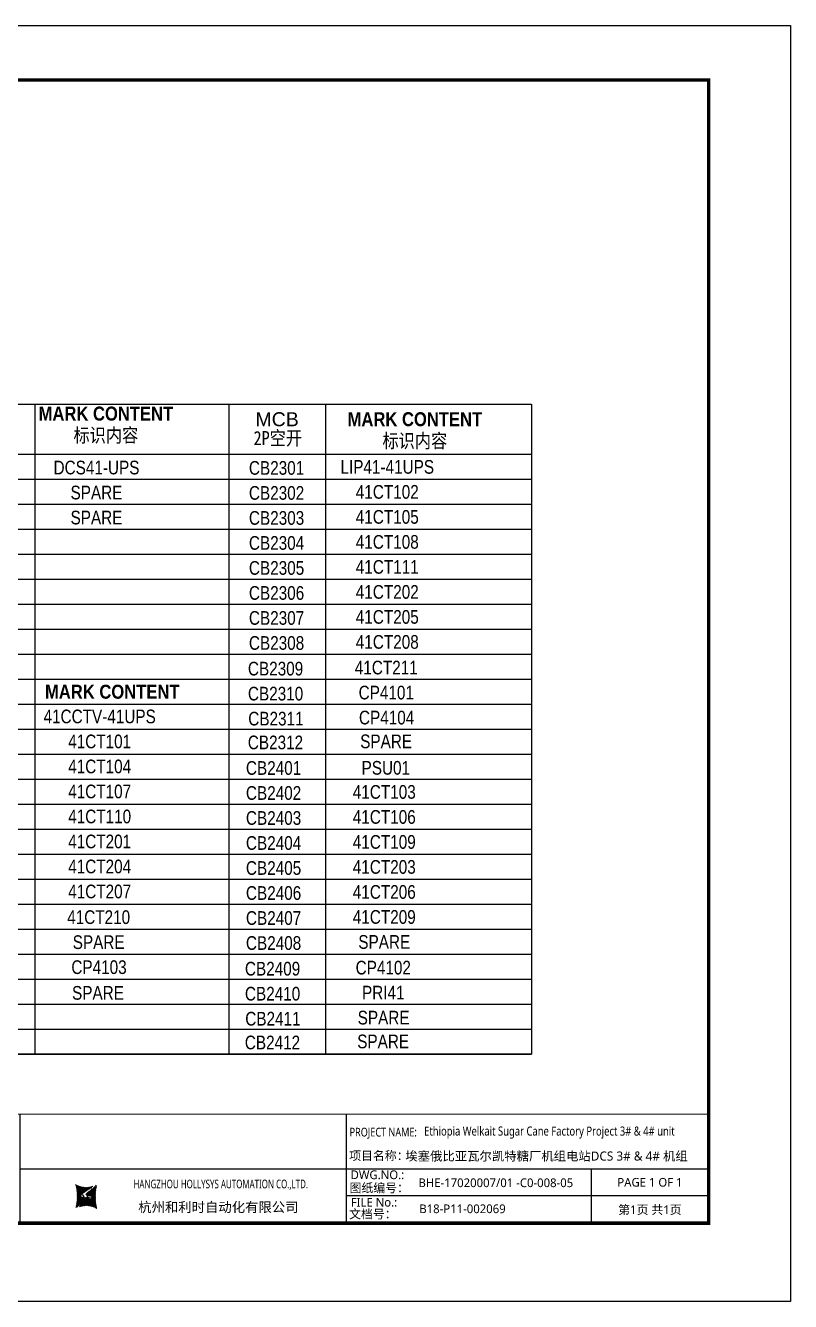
# Model space of a CAD drawing. Extents: x 81437 to 204847, y -54769 to -29444.
# Drawn here: x 122862 to 124971, y -46045 to -42527 of the extents above; entities that cross this region are included whole.
import ezdxf
from ezdxf.enums import TextEntityAlignment as Align
from ezdxf.lldxf.tags import DXFTag

# ---------------------------------------------------------------- set-up
doc = ezdxf.new("R2010")
doc.units = 0
doc.header["$LTSCALE"] = 100
doc.header["$MEASUREMENT"] = 0
for name, color, linetype in [('t', 1, 'Continuous'), ('YLT_GridLine', 7, 'Continuous'), ('YLT_GridText', 7, 'Continuous'), ('标准图框及表格', 7, 'Continuous')]:
    doc.layers.add(name, color=color, linetype=linetype)
doc.layers.add('细实线', color=7, linetype='Continuous', lineweight=20)
doc.styles.add('HZ', font='arial.ttf', dxfattribs={"width": 0.7})
doc.styles.get("Standard").update_dxf_attribs({"font": ''})
doc.styles.add('YLT_Grid', font='', dxfattribs={"width": 0.85})
doc.styles.add('微软雅黑', font='')
doc.styles.get('Standard').set_extended_font_data('SimSun')
doc.styles.get('YLT_Grid').set_extended_font_data('宋体')
doc.styles.get('微软雅黑').set_extended_font_data('Microsoft YaHei')
tags = doc.linetypes.add('CENTER', pattern=[2, 1.25, -0.25, 0.25, -0.25]).pattern_tags.tags
tags[10:11] = [DXFTag(74, 4), DXFTag(75, 0), DXFTag(340, '0'), DXFTag(46, 1.0), DXFTag(50, 0.0), DXFTag(44, 0.0), DXFTag(45, 0.0)]
tags[8:9] = [DXFTag(74, 4), DXFTag(75, 0), DXFTag(340, '0'), DXFTag(46, 1.0), DXFTag(50, 0.0), DXFTag(44, 0.0), DXFTag(45, 0.0)]
tags[6:7] = [DXFTag(74, 4), DXFTag(75, 0), DXFTag(340, '0'), DXFTag(46, 1.0), DXFTag(50, 0.0), DXFTag(44, 0.0), DXFTag(45, 0.0)]
tags[4:5] = [DXFTag(74, 4), DXFTag(75, 0), DXFTag(340, '0'), DXFTag(46, 1.0), DXFTag(50, 0.0), DXFTag(44, 0.0), DXFTag(45, 0.0)]
pattern_1 = [(45, (-6.162819773475348, -58.86246267448996), (-0.736262898216564, 0.7362628982165641), [])]

# ---------------------------------------------------------------- blocks, each defined once
blk = doc.blocks.new('空开标识')
at = {"layer": 'YLT_GridText', "style": 'YLT_Grid', "width": 0.85}
blk.add_attdef('A路1', text='', height=28, dxfattribs=at).set_placement((38.7147169765085, 3.477287093177438), align=Align.CENTER)
blk = doc.blocks.new('空开12')
at = {"layer": 'YLT_GridText', "style": 'YLT_Grid', "width": 0.8}
blk.add_attdef('KA1', text='', height=28, dxfattribs=at).set_placement((31.39270106703043, 0.8407768793404102), align=Align.CENTER)
blk = doc.blocks.new('图框')
at = {"layer": '标准图框及表格'}
h = blk.add_hatch(dxfattribs=at)
h.set_pattern_fill('ANSI31', color=5, scale=8.329863809039892, style=0)
h.set_pattern_definition(pattern_1)
edge = h.paths.add_edge_path()
edge.add_arc((2393.094436262916, -3057.016314091056), 55.18534773488954, 238.1092081981581, 291.6531626184834)
edge.add_line((2413.457117633552, -3108.307481089123), (2382.362679957259, -3129.105284474292))
edge.add_arc((2232.744557938924, -3137.191253253037), 135.3602868968974, 346.3915348661821, 374.2500326978034)
edge.add_line((2364.304773850054, -3169.039594784347), (2391.343418124445, -3146.7148906974))
edge.add_line((2385.17637942767, -3139.143911424919), (2389.981166822123, -3139.761302572286))
edge.add_spline(control_points=[(2391.307199095063, -3146.750097628447), (2392.196661605914, -3145.885543305817), (2393.808172678844, -3144.319160410171), (2393.706362376579, -3140.114756849009), (2391.263680388605, -3139.875266105763), (2389.959101290711, -3139.747359722689)], knot_values=[0, 0, 0, 0, 6.844331067525468, 12.40042740766005, 18.76924275352248, 18.76924275352248, 18.76924275352248, 18.76924275352248], weights=[1, 1, 1, 1, 1, 1], degree=3, periodic=0)
edge.add_spline(control_points=[(2382.352543285211, -3129.127895979397), (2381.626555155563, -3129.73152025812), (2380.315378592357, -3130.821700626719), (2379.381276507607, -3132.24510027398), (2378.964379386169, -3132.880374753903)], knot_values=[0, 0, 0, 0, 5.253673658024614, 9.488438564008057, 9.488438564008057, 9.488438564008057, 9.488438564008057], weights=[1, 1, 1, 1, 1], degree=3, periodic=0)
edge.add_spline(control_points=[(2380.109845815059, -3131.144179531064), (2379.558651433159, -3131.767985770505), (2378.469607692277, -3133.249177120419), (2378.75000888206, -3136.59141356358), (2381.696031569307, -3138.758015293683), (2384.022624161043, -3139.007997601494), (2385.15175362843, -3139.129317677358)], knot_values=[10.66597461496156, 10.66597461496156, 10.66597461496156, 10.66597461496156, 18.97770399508879, 28.89455822145742, 41.119553648298, 52.64692538081317, 52.64692538081317, 52.64692538081317, 52.64692538081317], weights=[1, 1, 1, 1, 1, 1, 1], degree=3, periodic=0)
h = blk.add_hatch(dxfattribs=at)
h.set_pattern_fill('ANSI31', color=3, scale=8.329863809039892, style=0)
h.set_pattern_definition(pattern_1)
edge = h.paths.add_edge_path()
edge.add_line((2396.306912351669, -3134.638821765021), (2401.543221691929, -3135.303048767099))
edge.add_spline(control_points=[(2394.881673431148, -3127.632408877759), (2393.992210920092, -3128.496963200258), (2392.380699847337, -3130.063346096064), (2392.482510149457, -3134.26774965708), (2394.925192137576, -3134.507240400384), (2396.229771235499, -3134.635146783385)], knot_values=[0, 0, 0, 0, 6.844331067526932, 12.40042740766158, 18.76924275352342, 18.76924275352342, 18.76924275352342, 18.76924275352342], weights=[1, 1, 1, 1, 1, 1], degree=3, periodic=0)
edge.add_line((2421.884098676157, -3105.342911721815), (2394.845454401773, -3127.667615808762))
edge.add_spline(control_points=[(2406.462349776273, -3142.781070641064), (2406.85282482484, -3142.285248106444), (2407.700959278394, -3140.915136680455), (2407.438863643569, -3137.791092942495), (2404.4928409567, -3135.624491212552), (2402.166248364556, -3135.374508904741), (2401.037118897577, -3135.253188828716)], knot_values=[12.65408913243743, 12.65408913243743, 12.65408913243743, 12.65408913243743, 18.97770399508879, 28.89455822145742, 41.119553648298, 52.64692538081317, 52.64692538081317, 52.64692538081317, 52.64692538081317], weights=[1, 1, 1, 1, 1, 1, 1], degree=3, periodic=0)
edge.add_line((2405.463463917236, -3143.838156073773), (2406.618423075823, -3142.594514654259))
edge.add_line((2403.858524028219, -3145.261600863971), (2405.463463917236, -3143.838156073904))
edge.add_line((2372.73175489228, -3166.075025417009), (2403.826192568573, -3145.277222031841))
edge.add_arc((2393.094436262916, -3217.366192415033), 55.18534773488965, 58.10920819815809, 111.6531626184834)
edge.add_arc((2553.444314586908, -3137.191253253037), 135.360286896897, 166.3915348661823, 194.2500326978024)
at = {"color": 7}
for p, q in [((2209.47921527367, -2910.443887418679), (2209.47921527367, -3210.443887418679)), ((3109.47921527367, -2910.443887418679), (3109.47921527367, -3210.443887418679)), ((-6.162819773475348, -2970.443887418679), (1333.995352829523, -2970.443887418679)), ((-6.162819773475348, -3090.443887418679), (1333.995352829523, -3090.443887418679)), ((2209.47921527367, -3060.443887418679), (3109.47921527367, -3060.443887418679)), ((3109.47921527367, -3060.443887418679), (4109.47921527367, -3060.443887418679)), ((3785.62275226965, -3060.443887418679), (3785.62275226965, -3210.443887418679)), ((4109.47921527367, -3135.443887418679), (3109.47921527367, -3135.443887418679))]:
    blk.add_line(p, q, dxfattribs=at)
at = {"color": 7, "const_width": 3}
blk.add_lwpolyline([(4109.47921527367, -2910.443887418679), (-6.162819773475348, -2910.443887418679)], dxfattribs=at)
at = {"layer": 't', "color": 7}
for p, q in [((25.78656344305637, -2963.855076038152), (53.73638948711596, -2917.984787991318)), ((81.68621553114644, -2963.855076038152), (53.73638948711596, -2917.984787991318)), ((25.78656344305637, -2963.855076038152), (81.68621553114644, -2963.855076038152)), ((25.78656344305637, -3051.839702165522), (53.73638948711596, -3005.969414118631)), ((81.68621553114644, -3051.839702165522), (53.73638948711596, -3005.969414118631)), ((25.78656344305637, -3051.839702165522), (81.68621553114644, -3051.839702165522))]:
    blk.add_line(p, q, dxfattribs=at)
at = {"layer": 't', "color": 7, "const_width": 9.61519705431492}
blk.add_lwpolyline([(4109.47921527367, -3210.443887418679), (4109.47921527367, -58.86246267448996), (-6.162819773475348, -58.86246267448996), (-6.162819773475348, -3210.443887418679)], close=True, dxfattribs=at)
at = {"layer": 't', "color": 7, "const_width": 2.40379926357873}
for points in [[(112.6024995874977, -2911.645787050457), (112.6024995874977, -3210.443887418679)], [(292.8874443558816, -2911.645787050457), (292.8874443558816, -3210.443887418679)], [(598.2254953145239, -2911.645787050457), (598.2254953145239, -3215.27550872017)], [(785.8254793036103, -2911.645787050457), (785.8254793036103, -3215.27550872017)], [(973.4254632926677, -2911.645787050457), (973.4254632926677, -3215.27550872017)], [(1153.71040806111, -2911.645787050457), (1153.71040806111, -3215.27550872017)], [(1333.995352829523, -2911.645787050457), (1333.995352829523, -3215.27550872017)]]:
    blk.add_lwpolyline(points, dxfattribs=at)
at = {"color": 7, "linetype": 'CENTER', "style": '微软雅黑'}
for s, height, p in [('项目名称：', 24, (3118.237888517288, -3036.94681899895)), ('图纸编号：', 24, (3119.058468482224, -3125.527001057468)), ('杭州和利时自动化有限公司', 27, (2536.38633266712, -3179.976961063531)), ('文档号：', 24, (3117.869572934458, -3197.591179766443))]:
    blk.add_text(s, height=height, dxfattribs=at).set_placement(p)
at = {"color": 7, "style": '微软雅黑', "flags": 8}
for tag, p, height in [('DWG.NAME:', (1375.473639447489, -2969.2419877869), 25), ('DWG.NO.:', (3122.023352488108, -3089.264933317976), 24), ('图纸编号', (3309.199899152482, -3111.267140832559), 24), ('FILENO.:', (3122.509725826509, -3164.966587124836), 24), ('文档号', (3311.563545755656, -3182.994948628203), 24)]:
    blk.add_attdef(tag, p, '', height=height, dxfattribs=at)
at = {"color": 7, "style": '微软雅黑', "width": 0.8, "flags": 8}
for tag, p, height in [('PROJECTNAME:', (3119.317365890063, -2971.670387076527), 24), ('PROJECT_NAME', (3324.743137664682, -2969.191656158461), 25)]:
    blk.add_attdef(tag, p, '', height=height, dxfattribs=at)
at = {"color": 7, "style": '微软雅黑', "flags": 8}
for tag, p in [('图纸名称:', (1371.649552043295, -3024.785799731683)), ('项目名称', (3272.897224152879, -3045.626842364768))]:
    blk.add_attdef(tag, text='', height=25, dxfattribs=at).set_placement(p, align=Align.BOTTOM_LEFT)
at = {"color": 7, "flags": 8}
blk.add_attdef('A', text='', height=23, dxfattribs=at).set_placement((53.73638948711596, -3033.744016823508), align=Align.MIDDLE)
at = {"color": 7, "style": '微软雅黑', "flags": 8}
for tag, height, p in [('设计时间', 23, (207.7030023673433, -3033.744016823508)), ('刘仁', 23, (692.0254873090671, -3061.050838701933)), ('王姝芬', 23, (879.6254712981536, -3061.050838701933)), ('侯方', 23, (1063.567935676903, -3061.050838701933)), ('李丹丹', 23, (1243.852880445316, -3061.050838701933)), ('PAGEXOFX', 24, (3947.55098377166, -3097.943887418679)), ('REV.', 24, (53.21983990701119, -3121.911417548025)), ('DATE', 24, (202.7449719716897, -3121.911417548025)), ('DESCRIPTION', 24, (445.5564698352027, -3121.911417548025)), ('PREPARED', 24, (692.0254873090671, -3121.911417548025)), ('CHECKED', 24, (879.625471298139, -3121.911417548025)), ('SIGNED', 24, (1063.567935676889, -3121.911417548025)), ('APPROVED', 24, (1243.852880445316, -3121.911417548025)), ('图纸名称', 30, (1771.737284051596, -3153.557526718527)), ('第几页共几页', 24, (3947.55098377166, -3172.943887418679))]:
    blk.add_attdef(tag, text='', height=height, dxfattribs=at).set_placement(p, align=Align.MIDDLE)
for tag, height, width, p in [('RENLIU', 24, 0.7, (692.0254873090671, -3009.243060483925)), ('SHUFENWANG', 24, 0.7, (879.6254712981536, -3009.243060483925)), ('FANGHOU', 24, 0.7, (1063.567935676903, -3009.243060483925)), ('DANDANLI', 24, 0.7, (1243.852880445316, -3009.243060483925)), ('#10STATIONONTROLCABINETCOVER', 30, 0.6, (1771.737284051596, -3076.044837234568)), ('HANGZHOUHOLLYSYSAUTOMATIONCO.,LTD.', 24, 0.7, (2763.919484516009, -3104.577265918681))]:
    blk.add_attdef(tag, text='', height=height, dxfattribs=dict(at, width=width)).set_placement(p, align=Align.MIDDLE)
at = {"layer": 't', "color": 7, "style": '微软雅黑'}
for s, p in [('版次', (53.73638948711596, -3176.462903945333)), ('日  期', (198.0371495971121, -3176.462903945333)), ('描  述', (438.3267756979694, -3176.462903945333)), ('设  计', (695.3342144116759, -3176.462903945333)), ('审  核', (879.4319590690502, -3176.462903945333)), ('会  签', (1058.860113302311, -3176.462903945333)), ('审  批', (1239.145058070724, -3176.462903945333))]:
    blk.add_text(s, height=25, dxfattribs=at).set_placement(p, align=Align.MIDDLE_CENTER)
at = {"layer": '标准图框及表格', "color": 5, "style": 'HZ'}
for s, p in [('pgqh', (2367.722055843864, -3118.539690870716)), ('hollilas', (2367.889081852576, -3144.830947292762))]:
    blk.add_text(s, height=5.205656721233694, dxfattribs=at).set_placement(p)
at = {"layer": '标准图框及表格', "color": 3, "style": 'HZ'}
for s, height, p in [('auto', 8.676094535389492, (2394.744307490306, -3133.062499086471)), ('hollysys', 4.338047267694746, (2396.375285240625, -3158.593924068552))]:
    blk.add_text(s, height=height, dxfattribs=at).set_placement(p)

msp = doc.modelspace()

# ---------------------------------------------------------------- linework, layer by layer
at = {"color": 1}
msp.add_lwpolyline([(120471.7550811218, -42526.98409753051), (124971.2801653849, -42526.98409753051), (124971.2801653849, -46044.61523492285), (120471.7550811218, -46044.61523492285)], close=True, dxfattribs=at)
at = {"layer": 'YLT_GridLine', "color": 7, "lineweight": 25}
for p, q in [((122887.2960264268, -43570.63065708816), (122887.3310553636, -45362.97719630756)), ((123421.8662923288, -43570.72548258182), (123421.8827625598, -45363.00273535556)), ((123688.984612522, -43570.73536731213), (123689.0196401611, -45363.01549823976)), ((121005.9452280663, -43708.68615281866), (124256.8799349297, -43708.63238865812)), ((121005.9463648024, -43777.4206921295), (124256.8799349297, -43777.56614865811)), ((121005.9475048332, -43846.35445211063), (124256.8799349297, -43846.49990865809)), ((121005.9486481587, -43915.48743276206), (124256.8799349297, -43915.43366865808)), ((121005.9497881895, -43984.4211927432), (124256.8799349297, -43984.36742865806)), ((121005.9509282203, -44053.35495272433), (124256.8799349297, -44053.30118865806)), ((121005.9520649564, -44122.08949203518), (124256.8799349297, -44122.23494865805)), ((121005.9532082819, -44191.2224726866), (124256.8799349297, -44191.16870865804)), ((121005.954345018, -44259.95701199745), (124256.8799349297, -44260.10246865803)), ((121005.9554883436, -44329.08999264888), (124256.8799349297, -44329.03622865802)), ((121005.9566283744, -44398.02375263001), (124256.8799349297, -44397.96998865801)), ((121005.9577651105, -44466.75829194085), (124256.8799349297, -44466.903748658)), ((121005.958908436, -44535.89127259229), (124256.8799349297, -44535.83750865799)), ((121005.9600484668, -44604.82503257342), (124256.8799349297, -44604.77126865798)), ((121005.9611884976, -44673.75879255455), (124256.8799349297, -44673.70502865796)), ((121005.9623285285, -44742.6925525357), (124256.8799349297, -44742.63878865796)), ((121005.9634685593, -44811.62631251683), (124256.8799349297, -44811.57254865795)), ((121005.9646085901, -44880.56007249796), (124256.8799349297, -44880.50630865793)), ((121005.9657486209, -44949.4938324791), (124256.8799349297, -44949.44006865792)), ((121005.9668886517, -45018.42759246024), (124256.8799349297, -45018.37382865792)), ((121005.9680286825, -45087.36135070834), (124256.8529887554, -45087.30758737051)), ((121159.2852207158, -45087.15959620175), (124256.8799349297, -45087.3075886579)), ((121005.9691687133, -45156.29510895644), (124256.826042581, -45156.24134608311)), ((121159.2582745414, -45156.09335491435), (124256.8529887554, -45156.2413473705)), ((121005.9703054493, -45225.02964653425), (124256.7990964067, -45225.17510479571)), ((121159.231328367, -45225.02711362695), (124256.826042581, -45225.1751060831)), ((121005.9714487749, -45294.16262718569), (124256.7990964067, -45294.1088647957)), ((121159.1774360183, -45293.96087105216), (124256.7721502323, -45294.10886350831)), ((121159.1774360183, -45362.89463105215), (124256.7721502323, -45363.0426235083))]:
    msp.add_line(p, q, dxfattribs=at)
msp.add_lwpolyline([(121005.9429446764, -43570.61738421489), (124256.8799349297, -43570.76537667104), (124256.8667612548, -45363.04262802849), (121005.9725854691, -45362.89463761787)], close=True, dxfattribs=at)

# ---------------------------------------------------------------- block references
at = {"color": 1}
ref = msp.add_blockref('图框', (120636.0739392063, -42618.09334372001), dxfattribs=at)
ref.add_attrib('PROJECTNAME:', 'PROJECT NAME:', (123755.3913050964, -45589.76373079654), dxfattribs={"color": 7, "height": 24, "style": '微软雅黑', "width": 0.8000000000000002})
ref.add_attrib('FILENO.:', 'FILE No.:', (123758.5836650328, -45783.05993084485), dxfattribs={"color": 7, "height": 24, "style": '微软雅黑'})
ref.add_attrib('DWG.NO.:', 'DWG.NO.:', (123758.0972916944, -45707.35827703799), dxfattribs={"color": 7, "height": 24, "style": '微软雅黑'})
ref.add_attrib('PAGEXOFX', 'PAGE 1 OF 1', dxfattribs={"color": 7, "height": 24, "style": '微软雅黑', "flags": 8}).set_placement((124583.624922978, -45716.0372311387), align=Align.MIDDLE)
ref.add_attrib('PROJECT_NAME', 'Ethiopia Welkait Sugar Cane Factory Project 3# & 4# unit', (123960.817076871, -45587.28499987847), dxfattribs={"color": 7, "height": 25, "style": '微软雅黑', "width": 0.8})
ref.add_attrib('项目名称', '埃塞俄比亚瓦尔凯特糖厂机组电站DCS 3# & 4# 机组', dxfattribs={"color": 7, "height": 25, "style": '微软雅黑'}).set_placement((123908.9711633592, -45663.72018608479), align=Align.BOTTOM_LEFT)
ref.add_attrib('HANGZHOUHOLLYSYSAUTOMATIONCO.,LTD.', 'HANGZHOU HOLLYSYS AUTOMATION CO.,LTD.', dxfattribs={"color": 7, "height": 24, "style": '微软雅黑', "width": 0.6999999999999998}).set_placement((123399.9934237223, -45722.6706096387), align=Align.MIDDLE)
ref.add_attrib('图纸名称:', '图纸名称:', dxfattribs={"color": 7, "height": 25, "style": '微软雅黑', "flags": 8}).set_placement((122007.7234912496, -45642.8791434517), align=Align.BOTTOM_LEFT)
ref.add_attrib('#10STATIONONTROLCABINETCOVER', '3# & 4#  BOILER POWER DISTRIBUTION 2 CABINET EQUIPMENT LABEL', dxfattribs={"color": 7, "height": 30, "style": '微软雅黑', "width": 0.6, "flags": 8}).set_placement((122407.8112232579, -45694.13818095459), align=Align.MIDDLE)
ref.add_attrib('DWG.NAME:', 'DWG.NAME:', (122011.5475786538, -45587.33533150692), dxfattribs={"color": 7, "height": 25, "style": '微软雅黑', "flags": 8})
ref.add_attrib('DANDANLI', 'Xiaolei Wang', dxfattribs={"color": 7, "height": 24, "style": '微软雅黑', "width": 0.6999999999999998, "flags": 8}).set_placement((121879.9268196516, -45627.33640420394), align=Align.MIDDLE)
ref.add_attrib('FANGHOU', 'Jie  Zhang', dxfattribs={"color": 7, "height": 24, "style": '微软雅黑', "width": 0.6999999999999998, "flags": 8}).set_placement((121699.6418748832, -45627.33640420394), align=Align.MIDDLE)
ref.add_attrib('SHUFENWANG', 'De LIU', dxfattribs={"color": 7, "height": 24, "style": '微软雅黑', "width": 0.6999999999999998, "flags": 8}).set_placement((121515.6994105045, -45627.33640420394), align=Align.MIDDLE)
ref.add_attrib('RENLIU', 'Aihua YUAN', dxfattribs={"color": 7, "height": 24, "style": '微软雅黑', "width": 0.6999999999999998, "flags": 8}).set_placement((121328.0994265154, -45627.33640420394), align=Align.MIDDLE)
ref.add_attrib('APPROVED', 'APPROVED', dxfattribs={"color": 7, "height": 24, "style": '微软雅黑'}).set_placement((121879.9268196516, -45740.00476126804), align=Align.MIDDLE)
ref.add_attrib('SIGNED', 'SIGNED', dxfattribs={"color": 7, "height": 24, "style": '微软雅黑'}).set_placement((121699.6418748832, -45740.00476126804), align=Align.MIDDLE)
ref.add_attrib('CHECKED', 'CHECKED', dxfattribs={"color": 7, "height": 24, "style": '微软雅黑'}).set_placement((121515.6994105045, -45740.00476126804), align=Align.MIDDLE)
ref.add_attrib('PREPARED', 'PREPARED', dxfattribs={"color": 7, "height": 24, "style": '微软雅黑'}).set_placement((121328.0994265154, -45740.00476126804), align=Align.MIDDLE)
ref.add_attrib('DESCRIPTION', 'DESCRIPTION', dxfattribs={"color": 7, "height": 24, "style": '微软雅黑'}).set_placement((121081.6304090415, -45740.00476126804), align=Align.MIDDLE)
ref.add_attrib('DATE', 'DATE', dxfattribs={"color": 7, "height": 24, "style": '微软雅黑', "flags": 8}).set_placement((120838.818911178, -45740.00476126804), align=Align.MIDDLE)
ref.add_attrib('REV.', 'REV.', dxfattribs={"color": 7, "height": 24, "style": '微软雅黑', "flags": 8}).set_placement((120689.2937791134, -45740.00476126804), align=Align.MIDDLE)
ref.add_attrib('A', 'B', dxfattribs={"color": 7, "height": 23, "flags": 8}).set_placement((120689.8103286934, -45651.83736054353), align=Align.MIDDLE)
ref.add_attrib('设计时间', '18.05.28', dxfattribs={"color": 7, "height": 23, "style": '微软雅黑', "flags": 8}).set_placement((120843.7769415737, -45651.83736054353), align=Align.MIDDLE)
ref.add_attrib('李丹丹', '王晓磊', dxfattribs={"color": 7, "height": 23, "style": '微软雅黑', "flags": 8}).set_placement((121879.9268196516, -45679.14418242195), align=Align.MIDDLE)
ref.add_attrib('侯方', '张洁', dxfattribs={"color": 7, "height": 23, "style": '微软雅黑', "flags": 8}).set_placement((121699.6418748832, -45679.14418242195), align=Align.MIDDLE)
ref.add_attrib('王姝芬', '刘  德', dxfattribs={"color": 7, "height": 23, "style": '微软雅黑', "flags": 8}).set_placement((121515.6994105045, -45679.14418242195), align=Align.MIDDLE)
ref.add_attrib('刘仁', '苑爱花', dxfattribs={"color": 7, "height": 23, "style": '微软雅黑', "flags": 8}).set_placement((121328.0994265154, -45679.14418242195), align=Align.MIDDLE)
ref.add_attrib('图纸名称', '3# & 4# 锅炉电源柜2设备标识', dxfattribs={"color": 7, "height": 30, "style": '微软雅黑', "flags": 8}).set_placement((122407.8112232579, -45771.65087043854), align=Align.MIDDLE)
ref.add_attrib('文档号', 'B18-P11-002069', (123947.637484962, -45801.08829234822), dxfattribs={"color": 7, "height": 24, "style": '微软雅黑', "flags": 8})
ref.add_attrib('图纸编号', 'BHE-17020007/01 -C0-008-05', (123945.2738383588, -45729.36048455258), dxfattribs={"color": 7, "height": 24, "style": '微软雅黑', "flags": 8})
ref.add_attrib('第几页共几页', '第1页 共1页', dxfattribs={"color": 7, "height": 24, "style": '微软雅黑', "flags": 8}).set_placement((124583.624922978, -45791.0372311387), align=Align.MIDDLE)
at = {"layer": '细实线'}
ref = msp.add_blockref('空开标识', (123005.0890926187, -43769.1097657084), dxfattribs=dict(at, xscale=1.348704000001308, yscale=1.348703999999834, zscale=1.348704))
ref.add_attrib('A路1', 'DCS41-UPS', dxfattribs={"layer": 'YLT_GridText', "height": 37.763712, "style": 'HZ', "width": 0.8}).set_placement((123057.3037862638, -43764.41993469669), align=Align.CENTER)
ref = msp.add_blockref('空开12', (123511.6030437247, -43766.66392919018), dxfattribs=dict(at, xscale=1.348704000001308, yscale=1.348703999999834, zscale=1.348704))
ref.add_attrib('KA1', 'CB2301', dxfattribs={"layer": 'YLT_GridText', "height": 37.763712, "style": 'HZ', "width": 0.8}).set_placement((123553.9425052246, -43765.52997004991), align=Align.CENTER)
ref = msp.add_blockref('空开标识', (123807.0178547301, -43767.30347988875), dxfattribs=dict(at, xscale=1.348704000001308, yscale=1.348703999999834, zscale=1.348704))
ref.add_attrib('A路1', 'LIP41-41UPS', dxfattribs={"layer": 'YLT_GridText', "height": 37.763712, "style": 'HZ', "width": 0.8}).set_placement((123859.2325483752, -43762.61364887704), align=Align.CENTER)
ref = msp.add_blockref('空开标识', (123807.0178547301, -43836.23723988875), dxfattribs=dict(at, xscale=1.348704000001308, yscale=1.348703999999834, zscale=1.348704))
ref.add_attrib('A路1', '41CT102', dxfattribs={"layer": 'YLT_GridText', "height": 37.763712, "style": 'HZ', "width": 0.8}).set_placement((123859.2325483752, -43831.54740887703), align=Align.CENTER)
ref = msp.add_blockref('空开标识', (123005.0890926187, -43838.0435257084), dxfattribs=dict(at, xscale=1.348704000001308, yscale=1.348703999999834, zscale=1.348704))
ref.add_attrib('A路1', 'SPARE', dxfattribs={"layer": 'YLT_GridText', "height": 37.763712, "style": 'HZ', "width": 0.8}).set_placement((123057.3037862638, -43833.35369469668), align=Align.CENTER)
ref = msp.add_blockref('空开12', (123511.6030437247, -43835.59768919017), dxfattribs=dict(at, xscale=1.348704000001308, yscale=1.348703999999834, zscale=1.348704))
ref.add_attrib('KA1', 'CB2302', dxfattribs={"layer": 'YLT_GridText', "height": 37.763712, "style": 'HZ', "width": 0.8}).set_placement((123553.9425052246, -43834.4637300499), align=Align.CENTER)
ref = msp.add_blockref('空开标识', (123005.0890926187, -43906.97728570839), dxfattribs=dict(at, xscale=1.348704000001308, yscale=1.348703999999834, zscale=1.348704))
ref.add_attrib('A路1', 'SPARE', dxfattribs={"layer": 'YLT_GridText', "height": 37.763712, "style": 'HZ', "width": 0.8}).set_placement((123057.3037862638, -43902.28745469668), align=Align.CENTER)
ref = msp.add_blockref('空开标识', (123807.0178547301, -43905.17099988874), dxfattribs=dict(at, xscale=1.348704000001308, yscale=1.348703999999834, zscale=1.348704))
ref.add_attrib('A路1', '41CT105', dxfattribs={"layer": 'YLT_GridText', "height": 37.763712, "style": 'HZ', "width": 0.8}).set_placement((123859.2325483752, -43900.48116887703), align=Align.CENTER)
ref = msp.add_blockref('空开12', (123511.6030437247, -43904.53144919017), dxfattribs=dict(at, xscale=1.348704000001308, yscale=1.348703999999834, zscale=1.348704))
ref.add_attrib('KA1', 'CB2303', dxfattribs={"layer": 'YLT_GridText', "height": 37.763712, "style": 'HZ', "width": 0.8}).set_placement((123553.9425052246, -43903.39749004989), align=Align.CENTER)
ref = msp.add_blockref('空开12', (123511.6030437247, -43973.46520919016), dxfattribs=dict(at, xscale=1.348704000001308, yscale=1.348703999999834, zscale=1.348704))
ref.add_attrib('KA1', 'CB2304', dxfattribs={"layer": 'YLT_GridText', "height": 37.763712, "style": 'HZ', "width": 0.8}).set_placement((123553.9425052246, -43972.33125004989), align=Align.CENTER)
ref = msp.add_blockref('空开标识', (123807.0178547301, -43974.10475988874), dxfattribs=dict(at, xscale=1.348704000001308, yscale=1.348703999999834, zscale=1.348704))
ref.add_attrib('A路1', '41CT108', dxfattribs={"layer": 'YLT_GridText', "height": 37.763712, "style": 'HZ', "width": 0.8}).set_placement((123859.2325483752, -43969.41492887701), align=Align.CENTER)
ref = msp.add_blockref('空开12', (123511.6030437247, -44042.39896919015), dxfattribs=dict(at, xscale=1.348704000001308, yscale=1.348703999999834, zscale=1.348704))
ref.add_attrib('KA1', 'CB2305', dxfattribs={"layer": 'YLT_GridText', "height": 37.763712, "style": 'HZ', "width": 0.8}).set_placement((123553.9425052246, -44041.26501004988), align=Align.CENTER)
ref = msp.add_blockref('空开标识', (123807.0178547301, -44043.03851988872), dxfattribs=dict(at, xscale=1.348704000001308, yscale=1.348703999999834, zscale=1.348704))
ref.add_attrib('A路1', '41CT111', dxfattribs={"layer": 'YLT_GridText', "height": 37.763712, "style": 'HZ', "width": 0.8}).set_placement((123859.2325483752, -44038.34868887701), align=Align.CENTER)
ref = msp.add_blockref('空开12', (123511.6030437247, -44111.33272919014), dxfattribs=dict(at, xscale=1.348704000001308, yscale=1.348703999999834, zscale=1.348704))
ref.add_attrib('KA1', 'CB2306', dxfattribs={"layer": 'YLT_GridText', "height": 37.763712, "style": 'HZ', "width": 0.8}).set_placement((123553.9425052246, -44110.19877004987), align=Align.CENTER)
ref = msp.add_blockref('空开标识', (123807.0178547301, -44111.97227988872), dxfattribs=dict(at, xscale=1.348704000001308, yscale=1.348703999999834, zscale=1.348704))
ref.add_attrib('A路1', '41CT202', dxfattribs={"layer": 'YLT_GridText', "height": 37.763712, "style": 'HZ', "width": 0.8}).set_placement((123859.2325483752, -44107.282448877), align=Align.CENTER)
ref = msp.add_blockref('空开12', (123511.6030437247, -44180.26648919014), dxfattribs=dict(at, xscale=1.348704000001308, yscale=1.348703999999834, zscale=1.348704))
ref.add_attrib('KA1', 'CB2307', dxfattribs={"layer": 'YLT_GridText', "height": 37.763712, "style": 'HZ', "width": 0.8}).set_placement((123553.9425052246, -44179.13253004986), align=Align.CENTER)
ref = msp.add_blockref('空开标识', (123807.0178547301, -44180.90603988871), dxfattribs=dict(at, xscale=1.348704000001308, yscale=1.348703999999834, zscale=1.348704))
ref.add_attrib('A路1', '41CT205', dxfattribs={"layer": 'YLT_GridText', "height": 37.763712, "style": 'HZ', "width": 0.8}).set_placement((123859.2325483752, -44176.216208877), align=Align.CENTER)
ref = msp.add_blockref('空开12', (123511.6030437247, -44249.20024919012), dxfattribs=dict(at, xscale=1.348704000001308, yscale=1.348703999999834, zscale=1.348704))
ref.add_attrib('KA1', 'CB2308', dxfattribs={"layer": 'YLT_GridText', "height": 37.763712, "style": 'HZ', "width": 0.8}).set_placement((123553.9425052246, -44248.06629004986), align=Align.CENTER)
ref = msp.add_blockref('空开标识', (123807.0178547301, -44249.83979988869), dxfattribs=dict(at, xscale=1.348704000001308, yscale=1.348703999999834, zscale=1.348704))
ref.add_attrib('A路1', '41CT208', dxfattribs={"layer": 'YLT_GridText', "height": 37.763712, "style": 'HZ', "width": 0.8}).set_placement((123859.2325483752, -44245.14996887698), align=Align.CENTER)
ref = msp.add_blockref('空开12', (123508.8475449494, -44319.97637224941), dxfattribs=dict(at, xscale=1.348704000001308, yscale=1.348703999999834, zscale=1.348704))
ref.add_attrib('KA1', 'CB2309', dxfattribs={"layer": 'YLT_GridText', "height": 37.763712, "style": 'HZ', "width": 0.8}).set_placement((123551.1870064493, -44318.84241310913), align=Align.CENTER)
ref = msp.add_blockref('空开标识', (123804.2623559548, -44320.61592294798), dxfattribs=dict(at, xscale=1.348704000001308, yscale=1.348703999999834, zscale=1.348704))
ref.add_attrib('A路1', '41CT211', dxfattribs={"layer": 'YLT_GridText', "height": 37.763712, "style": 'HZ', "width": 0.8}).set_placement((123856.4770495999, -44315.92609193627), align=Align.CENTER)
ref = msp.add_blockref('空开12', (123508.8475449494, -44388.9101322494), dxfattribs=dict(at, xscale=1.348704000001308, yscale=1.348703999999834, zscale=1.348704))
ref.add_attrib('KA1', 'CB2310', dxfattribs={"layer": 'YLT_GridText', "height": 37.763712, "style": 'HZ', "width": 0.8}).set_placement((123551.1870064493, -44387.77617310913), align=Align.CENTER)
ref = msp.add_blockref('空开标识', (123804.2623559548, -44389.54968294797), dxfattribs=dict(at, xscale=1.348704000001308, yscale=1.348703999999834, zscale=1.348704))
ref.add_attrib('A路1', 'CP4101', dxfattribs={"layer": 'YLT_GridText', "height": 37.763712, "style": 'HZ', "width": 0.8}).set_placement((123856.4770495999, -44384.85985193626), align=Align.CENTER)
ref = msp.add_blockref('空开标识', (123013.849911361, -44455.33753503505), dxfattribs=dict(at, xscale=1.348704000001308, yscale=1.348703999999834, zscale=1.348704))
ref.add_attrib('A路1', '41CCTV-41UPS', dxfattribs={"layer": 'YLT_GridText', "height": 37.763712, "style": 'HZ', "width": 0.8}).set_placement((123066.064605006, -44450.64770402334), align=Align.CENTER)
ref = msp.add_blockref('空开12', (123509.7943245096, -44457.84404057518), dxfattribs=dict(at, xscale=1.348704000001308, yscale=1.348703999999834, zscale=1.348704))
ref.add_attrib('KA1', 'CB2311', dxfattribs={"layer": 'YLT_GridText', "height": 37.763712, "style": 'HZ', "width": 0.8}).set_placement((123552.1337860095, -44456.71008143492), align=Align.CENTER)
ref = msp.add_blockref('空开标识', (123805.2091355151, -44458.48359127375), dxfattribs=dict(at, xscale=1.348704000001308, yscale=1.348703999999834, zscale=1.348704))
ref.add_attrib('A路1', 'CP4104', dxfattribs={"layer": 'YLT_GridText', "height": 37.763712, "style": 'HZ', "width": 0.8}).set_placement((123857.4238291601, -44453.79376026204), align=Align.CENTER)
ref = msp.add_blockref('空开标识', (123013.849911361, -44524.27129503504), dxfattribs=dict(at, xscale=1.348704000001308, yscale=1.348703999999834, zscale=1.348704))
ref.add_attrib('A路1', '41CT101', dxfattribs={"layer": 'YLT_GridText', "height": 37.763712, "style": 'HZ', "width": 0.8}).set_placement((123066.064605006, -44519.58146402332), align=Align.CENTER)
ref = msp.add_blockref('空开12', (123508.5758151903, -44523.41025301711), dxfattribs=dict(at, xscale=1.348704000001308, yscale=1.348703999999834, zscale=1.348704))
ref.add_attrib('KA1', 'CB2312', dxfattribs={"layer": 'YLT_GridText', "height": 37.763712, "style": 'HZ', "width": 0.8}).set_placement((123550.9152766902, -44522.27629387684), align=Align.CENTER)
ref = msp.add_blockref('空开标识', (123803.9906261957, -44524.04980371568), dxfattribs=dict(at, xscale=1.348704000001308, yscale=1.348703999999834, zscale=1.348704))
ref.add_attrib('A路1', 'SPARE', dxfattribs={"layer": 'YLT_GridText', "height": 37.763712, "style": 'HZ', "width": 0.8}).set_placement((123856.2053198408, -44519.35997270397), align=Align.CENTER)
ref = msp.add_blockref('空开标识', (123013.849911361, -44593.20505503503), dxfattribs=dict(at, xscale=1.348704000001308, yscale=1.348703999999834, zscale=1.348704))
ref.add_attrib('A路1', '41CT104', dxfattribs={"layer": 'YLT_GridText', "height": 37.763712, "style": 'HZ', "width": 0.8}).set_placement((123066.064605006, -44588.51522402332), align=Align.CENTER)
ref = msp.add_blockref('空开12', (123503.3398176195, -44593.86866735242), dxfattribs=dict(at, xscale=1.348704000001308, yscale=1.348703999999834, zscale=1.348704))
ref.add_attrib('KA1', 'CB2401', dxfattribs={"layer": 'YLT_GridText', "height": 37.763712, "style": 'HZ', "width": 0.8}).set_placement((123545.6792791194, -44592.73470821215), align=Align.CENTER)
ref = msp.add_blockref('空开标识', (123803.0187978322, -44597.00259916196), dxfattribs=dict(at, xscale=1.348704000001308, yscale=1.348703999999834, zscale=1.348704))
ref.add_attrib('A路1', 'PSU01', dxfattribs={"layer": 'YLT_GridText', "height": 37.763712, "style": 'HZ', "width": 0.8}).set_placement((123855.2334914773, -44592.31276815024), align=Align.CENTER)
ref = msp.add_blockref('空开标识', (123013.849911361, -44662.13881503503), dxfattribs=dict(at, xscale=1.348704000001308, yscale=1.348703999999834, zscale=1.348704))
ref.add_attrib('A路1', '41CT107', dxfattribs={"layer": 'YLT_GridText', "height": 37.763712, "style": 'HZ', "width": 0.8}).set_placement((123066.064605006, -44657.44898402331), align=Align.CENTER)
ref = msp.add_blockref('空开12', (123503.3398176195, -44662.80242735241), dxfattribs=dict(at, xscale=1.348704000001308, yscale=1.348703999999834, zscale=1.348704))
ref.add_attrib('KA1', 'CB2402', dxfattribs={"layer": 'YLT_GridText', "height": 37.763712, "style": 'HZ', "width": 0.8}).set_placement((123545.6792791194, -44661.66846821214), align=Align.CENTER)
ref = msp.add_blockref('空开标识', (123798.754628625, -44663.44197805099), dxfattribs=dict(at, xscale=1.348704000001308, yscale=1.348703999999834, zscale=1.348704))
ref.add_attrib('A路1', '41CT103', dxfattribs={"layer": 'YLT_GridText', "height": 37.763712, "style": 'HZ', "width": 0.8}).set_placement((123850.9693222701, -44658.75214703927), align=Align.CENTER)
ref = msp.add_blockref('空开标识', (123013.849911361, -44731.07257503502), dxfattribs=dict(at, xscale=1.348704000001308, yscale=1.348703999999834, zscale=1.348704))
ref.add_attrib('A路1', '41CT110', dxfattribs={"layer": 'YLT_GridText', "height": 37.763712, "style": 'HZ', "width": 0.8}).set_placement((123066.064605006, -44726.3827440233), align=Align.CENTER)
ref = msp.add_blockref('空开12', (123503.3398176195, -44731.73618735241), dxfattribs=dict(at, xscale=1.348704000001308, yscale=1.348703999999834, zscale=1.348704))
ref.add_attrib('KA1', 'CB2403', dxfattribs={"layer": 'YLT_GridText', "height": 37.763712, "style": 'HZ', "width": 0.8}).set_placement((123545.6792791194, -44730.60222821213), align=Align.CENTER)
ref = msp.add_blockref('空开标识', (123798.754628625, -44732.37573805098), dxfattribs=dict(at, xscale=1.348704000001308, yscale=1.348703999999834, zscale=1.348704))
ref.add_attrib('A路1', '41CT106', dxfattribs={"layer": 'YLT_GridText', "height": 37.763712, "style": 'HZ', "width": 0.8}).set_placement((123850.9693222701, -44727.68590703927), align=Align.CENTER)
ref = msp.add_blockref('空开标识', (123013.849911361, -44800.00633503501), dxfattribs=dict(at, xscale=1.348704000001308, yscale=1.348703999999834, zscale=1.348704))
ref.add_attrib('A路1', '41CT201', dxfattribs={"layer": 'YLT_GridText', "height": 37.763712, "style": 'HZ', "width": 0.8}).set_placement((123066.064605006, -44795.31650402329), align=Align.CENTER)
ref = msp.add_blockref('空开12', (123503.3398176195, -44800.6699473524), dxfattribs=dict(at, xscale=1.348704000001308, yscale=1.348703999999834, zscale=1.348704))
ref.add_attrib('KA1', 'CB2404', dxfattribs={"layer": 'YLT_GridText', "height": 37.763712, "style": 'HZ', "width": 0.8}).set_placement((123545.6792791194, -44799.53598821213), align=Align.CENTER)
ref = msp.add_blockref('空开标识', (123798.754628625, -44801.30949805098), dxfattribs=dict(at, xscale=1.348704000001308, yscale=1.348703999999834, zscale=1.348704))
ref.add_attrib('A路1', '41CT109', dxfattribs={"layer": 'YLT_GridText', "height": 37.763712, "style": 'HZ', "width": 0.8}).set_placement((123850.9693222701, -44796.61966703925), align=Align.CENTER)
ref = msp.add_blockref('空开标识', (123013.849911361, -44868.940095035), dxfattribs=dict(at, xscale=1.348704000001308, yscale=1.348703999999834, zscale=1.348704))
ref.add_attrib('A路1', '41CT204', dxfattribs={"layer": 'YLT_GridText', "height": 37.763712, "style": 'HZ', "width": 0.8}).set_placement((123066.064605006, -44864.25026402329), align=Align.CENTER)
ref = msp.add_blockref('空开12', (123503.3398176195, -44869.60370735239), dxfattribs=dict(at, xscale=1.348704000001308, yscale=1.348703999999834, zscale=1.348704))
ref.add_attrib('KA1', 'CB2405', dxfattribs={"layer": 'YLT_GridText', "height": 37.763712, "style": 'HZ', "width": 0.8}).set_placement((123545.6792791194, -44868.46974821212), align=Align.CENTER)
ref = msp.add_blockref('空开标识', (123798.754628625, -44870.24325805096), dxfattribs=dict(at, xscale=1.348704000001308, yscale=1.348703999999834, zscale=1.348704))
ref.add_attrib('A路1', '41CT203', dxfattribs={"layer": 'YLT_GridText', "height": 37.763712, "style": 'HZ', "width": 0.8}).set_placement((123850.9693222701, -44865.55342703925), align=Align.CENTER)
ref = msp.add_blockref('空开标识', (123013.849911361, -44937.87385503499), dxfattribs=dict(at, xscale=1.348704000001308, yscale=1.348703999999834, zscale=1.348704))
ref.add_attrib('A路1', '41CT207', dxfattribs={"layer": 'YLT_GridText', "height": 37.763712, "style": 'HZ', "width": 0.8}).set_placement((123066.064605006, -44933.18402402328), align=Align.CENTER)
ref = msp.add_blockref('空开12', (123503.3398176195, -44938.53746735238), dxfattribs=dict(at, xscale=1.348704000001308, yscale=1.348703999999834, zscale=1.348704))
ref.add_attrib('KA1', 'CB2406', dxfattribs={"layer": 'YLT_GridText', "height": 37.763712, "style": 'HZ', "width": 0.8}).set_placement((123545.6792791194, -44937.40350821211), align=Align.CENTER)
ref = msp.add_blockref('空开标识', (123798.754628625, -44939.17701805096), dxfattribs=dict(at, xscale=1.348704000001308, yscale=1.348703999999834, zscale=1.348704))
ref.add_attrib('A路1', '41CT206', dxfattribs={"layer": 'YLT_GridText', "height": 37.763712, "style": 'HZ', "width": 0.8}).set_placement((123850.9693222701, -44934.48718703924), align=Align.CENTER)
ref = msp.add_blockref('空开标识', (123011.0944125857, -45008.64997809428), dxfattribs=dict(at, xscale=1.348704000001308, yscale=1.348703999999834, zscale=1.348704))
ref.add_attrib('A路1', '41CT210', dxfattribs={"layer": 'YLT_GridText', "height": 37.763712, "style": 'HZ', "width": 0.8}).set_placement((123063.3091062308, -45003.96014708257), align=Align.CENTER)
ref = msp.add_blockref('空开12', (123503.3398176195, -45007.47122735238), dxfattribs=dict(at, xscale=1.348704000001308, yscale=1.348703999999834, zscale=1.348704))
ref.add_attrib('KA1', 'CB2407', dxfattribs={"layer": 'YLT_GridText', "height": 37.763712, "style": 'HZ', "width": 0.8}).set_placement((123545.6792791194, -45006.3372682121), align=Align.CENTER)
ref = msp.add_blockref('空开标识', (123798.754628625, -45008.11077805095), dxfattribs=dict(at, xscale=1.348704000001308, yscale=1.348703999999834, zscale=1.348704))
ref.add_attrib('A路1', '41CT209', dxfattribs={"layer": 'YLT_GridText', "height": 37.763712, "style": 'HZ', "width": 0.8}).set_placement((123850.9693222701, -45003.42094703924), align=Align.CENTER)
ref = msp.add_blockref('空开标识', (123011.0944125857, -45077.58373809426), dxfattribs=dict(at, xscale=1.348704000001308, yscale=1.348703999999834, zscale=1.348704))
ref.add_attrib('A路1', 'SPARE', dxfattribs={"layer": 'YLT_GridText', "height": 37.763712, "style": 'HZ', "width": 0.8}).set_placement((123063.3091062308, -45072.89390708255), align=Align.CENTER)
ref = msp.add_blockref('空开12', (123503.3398176195, -45076.40498735236), dxfattribs=dict(at, xscale=1.348704000001308, yscale=1.348703999999834, zscale=1.348704))
ref.add_attrib('KA1', 'CB2408', dxfattribs={"layer": 'YLT_GridText', "height": 37.763712, "style": 'HZ', "width": 0.8}).set_placement((123545.6792791194, -45075.2710282121), align=Align.CENTER)
ref = msp.add_blockref('空开标识', (123798.754628625, -45077.04453805093), dxfattribs=dict(at, xscale=1.348704000001308, yscale=1.348703999999834, zscale=1.348704))
ref.add_attrib('A路1', 'SPARE', dxfattribs={"layer": 'YLT_GridText', "height": 37.763712, "style": 'HZ', "width": 0.8}).set_placement((123850.9693222701, -45072.35470703922), align=Align.CENTER)
ref = msp.add_blockref('空开标识', (123012.0411921459, -45146.51764642005), dxfattribs=dict(at, xscale=1.348704000001308, yscale=1.348703999999834, zscale=1.348704))
ref.add_attrib('A路1', 'CP4103', dxfattribs={"layer": 'YLT_GridText', "height": 37.763712, "style": 'HZ', "width": 0.8}).set_placement((123064.255885791, -45141.82781540834), align=Align.CENTER)
ref = msp.add_blockref('空开12', (123500.5843188443, -45147.18111041165), dxfattribs=dict(at, xscale=1.348704000001308, yscale=1.348703999999834, zscale=1.348704))
ref.add_attrib('KA1', 'CB2409', dxfattribs={"layer": 'YLT_GridText', "height": 37.763712, "style": 'HZ', "width": 0.8}).set_placement((123542.9237803442, -45146.04715127137), align=Align.CENTER)
ref = msp.add_blockref('空开标识', (123795.9991298497, -45147.82066111022), dxfattribs=dict(at, xscale=1.348704000001308, yscale=1.348703999999834, zscale=1.348704))
ref.add_attrib('A路1', 'CP4102', dxfattribs={"layer": 'YLT_GridText', "height": 37.763712, "style": 'HZ', "width": 0.8}).set_placement((123848.2138234948, -45143.13083009851), align=Align.CENTER)
ref = msp.add_blockref('空开标识', (123009.2435593668, -45217.36853590405), dxfattribs=dict(at, xscale=1.348704000001308, yscale=1.348703999999834, zscale=1.348704))
ref.add_attrib('A路1', 'SPARE', dxfattribs={"layer": 'YLT_GridText', "height": 37.763712, "style": 'HZ', "width": 0.8}).set_placement((123061.4582530118, -45212.67870489234), align=Align.CENTER)
ref = msp.add_blockref('空开12', (123500.5843188443, -45216.11487041163), dxfattribs=dict(at, xscale=1.348704000001308, yscale=1.348703999999834, zscale=1.348704))
ref.add_attrib('KA1', 'CB2410', dxfattribs={"layer": 'YLT_GridText', "height": 37.763712, "style": 'HZ', "width": 0.8}).set_placement((123542.9237803442, -45214.98091127137), align=Align.CENTER)
ref = msp.add_blockref('空开标识', (123795.9991298497, -45216.75442111021), dxfattribs=dict(at, xscale=1.348704000001308, yscale=1.348703999999834, zscale=1.348704))
ref.add_attrib('A路1', 'PRI41', dxfattribs={"layer": 'YLT_GridText', "height": 37.763712, "style": 'HZ', "width": 0.8}).set_placement((123848.2138234948, -45212.0645900985), align=Align.CENTER)
ref = msp.add_blockref('空开12', (123501.5310984045, -45285.04877873742), dxfattribs=dict(at, xscale=1.348704000001308, yscale=1.348703999999834, zscale=1.348704))
ref.add_attrib('KA1', 'CB2411', dxfattribs={"layer": 'YLT_GridText', "height": 37.763712, "style": 'HZ', "width": 0.8}).set_placement((123543.8705599044, -45283.91481959716), align=Align.CENTER)
ref = msp.add_blockref('空开标识', (123796.94590941, -45285.68832943599), dxfattribs=dict(at, xscale=1.348704000001308, yscale=1.348703999999834, zscale=1.348704))
ref.add_attrib('A路1', 'SPARE', dxfattribs={"layer": 'YLT_GridText', "height": 37.763712, "style": 'HZ', "width": 0.8}).set_placement((123849.160603055, -45280.99849842428), align=Align.CENTER)
ref = msp.add_blockref('空开12', (123500.3125890852, -45350.61499117935), dxfattribs=dict(at, xscale=1.348704000001308, yscale=1.348703999999834, zscale=1.348704))
ref.add_attrib('KA1', 'CB2412', dxfattribs={"layer": 'YLT_GridText', "height": 37.763712, "style": 'HZ', "width": 0.8}).set_placement((123542.652050585, -45349.48103203908), align=Align.CENTER)
ref = msp.add_blockref('空开标识', (123795.7274000906, -45351.25454187792), dxfattribs=dict(at, xscale=1.348704000001308, yscale=1.348703999999834, zscale=1.348704))
ref.add_attrib('A路1', 'SPARE', dxfattribs={"layer": 'YLT_GridText', "height": 37.763712, "style": 'HZ', "width": 0.8}).set_placement((123847.9420937357, -45346.56471086621), align=Align.CENTER)

# ---------------------------------------------------------------- texts
at = {"layer": 'YLT_GridText', "attachment_point": 5, "style": 'YLT_Grid'}
for s, insert, char_height, width in [('{\\fArial|b1|i0|c0|p2;MARK\\fArial|b1|i0|c134|p2; \\fArial|b1|i0|c0|p2;CONTENT}', (123083.2115192474, -43597.09417906964), 38.53440000000001, 761.1435999999999), ('\\pt154.1376;{\\fArial|b0|i0|c134|p34;\\W1;MCB}', (123555.4221591518, -43612.67826218523), 38.5344, 480.9008504267226), ('{\\fArial|b1|i0|c0|p2;MARK\\fArial|b1|i0|c134|p2; \\fArial|b1|i0|c0|p2;CONTENT}', (123935.3492594662, -43612.56078725822), 38.53440000000001, 761.1435999999999), ('标识内容', (123083.2115192474, -43658.55090801339), 38.5344, 761.1435999999999), ('2P空开', (123557.434285145, -43666.3406637404), 38.5344, 238.3959200000052), ('标识内容', (123935.3492594662, -43674.01751620197), 38.5344, 761.1435999999999), ('{\\fArial|b1|i0|c0|p2;MARK\\fArial|b1|i0|c134|p2; \\fArial|b1|i0|c0|p2;CONTENT}', (123100.7909457873, -44363.83182309718), 38.53440000000001, 761.1435999999999)]:
    msp.add_mtext(s, dxfattribs=dict(at, insert=insert, char_height=char_height, width=width))

doc.saveas('drawing.dxf')
